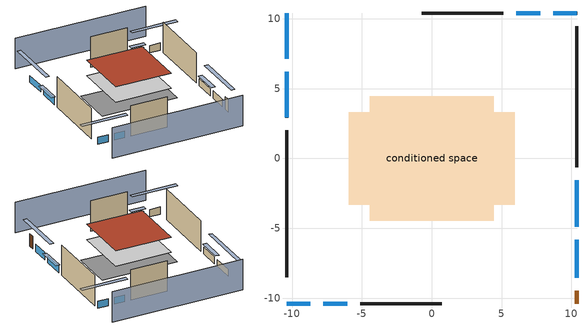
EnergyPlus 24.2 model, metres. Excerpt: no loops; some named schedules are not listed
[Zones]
conditioned space
 floor adiabatic (AdiabaticFloorConstruction): -4.44,-4.44 -4.44,4.44 4.44,4.44 4.44,-4.44 z2.44
 floor foundation (Slab1 construction): -5.95,-3.31 -5.95,3.31 5.95,3.31 5.95,-3.31 z0
 wall outside (AdiabaticWallConstruction 1): 10.39,-10.4 10.39,-9.48 z0:2.03
 wall outside (AdiabaticWallConstruction): -10.39,10.4 -10.39,7.13 / -10.39,6.2 -10.39,2.93 z0:1.07; 10.4,10.39 8.68,10.39 / 7.75,10.39 6.04,10.39 / -10.4,-10.39 -8.68,-10.39 / -7.75,-10.39 -6.04,-10.39 z0:1.13; 10.39,-8.55 10.39,-5.82 z0:1.22; 10.39,-4.9 10.39,-1.57 z0:1.1
 wall outside (Wall1 construction): -10.39,2.01 -10.39,-8.48 z0:4.88
 wall outside (Wall2 construction): 5.11,10.39 -0.72,10.39 z0:4.88
 wall outside (Wall3 construction): 10.39,-0.64 10.39,9.47 z0:4.88
 wall outside (Wall4 construction): -5.11,-10.39 0.72,-10.39 z0:4.88
 window (WindowConstruction): -10.39,10.39 -10.39,7.13 z0:1.07
 window (WindowConstruction 1): -10.39,6.2 -10.39,2.93 z0:1.07
 window (WindowConstruction 2): 10.39,10.39 8.68,10.39 z0:1.13
 window (WindowConstruction 3): 7.75,10.39 6.04,10.39 z0:1.13
 window (WindowConstruction 4): 10.39,-8.55 10.39,-5.82 z0:1.22
 window (WindowConstruction 5): 10.39,-4.89 10.39,-1.57 z0:1.1
 window (WindowConstruction 6): -10.39,-10.39 -8.68,-10.39 z0:1.13
 window (WindowConstruction 7): -7.75,-10.39 -6.04,-10.39 z0:1.13
 door (Door): 10.39,-10.39 10.39,-9.48 z0:2.03
 ceiling adiabatic (AdiabaticFloorConstruction): 4.44,-4.44 4.44,4.44 -4.44,4.44 -4.44,-4.44 z2.44
 roof outside (Roof1 construction): -4.44,4.44 -4.44,-4.44 4.44,-4.44 4.44,4.44 z4.88
shading: 10.39,14.97 -10.39,14.97 / -10.39,-14.97 10.39,-14.97 z0:4.88; -10.39,4.39 -10.39,13.14 -11,13.14 -11,4.39 z3.81; -10.39,2.63 -10.39,6.5 -11,6.5 -11,2.63 z1.37; 5.94,10.39 13.14,10.39 13.14,11 5.94,11 z3.87; 5.73,10.39 8.06,10.39 8.06,11 5.73,11 z1.43; 10.39,-3.08 10.39,-11.29 11,-11.29 11,-3.08 z3.96; 10.39,-1.26 10.39,-5.2 11,-5.2 11,-1.26 z1.4; -5.94,-10.39 -13.14,-10.39 -13.14,-11 -5.94,-11 z3.87; -5.73,-10.39 -8.06,-10.39 -8.06,-11 -5.73,-11 z1.43
[Building]
Building 1: Terrain=Suburbs
[Site:Location]
Portland Intl Arpt_OR: Latitude {deg}=45.59; Longitude {deg}=-122.6; Time Zone {hr}=-8; Elevation {m}=33; Keep Site Location Information=Yes
[Site:GroundTemperature:Shallow]
10.2558, 8.96328, 8.85977, 9.47314, 11.9355, 14.3863, 16.5111, 17.8571, 17.9714, 16.8767, 14.8061, 12.4304
[Site:WaterMainsTemperature]
Calculation Method=Schedule; Temperature Schedule=mains temperature schedule
[Material] Roughness=Rough; Thermal Absorptance=0.9
Name | Thickness {m} | Conductivity {W/m-K} | Density {kg/m3} | Specific Heat {J/kg-K} | Solar Absorptance | Visible Absorptance
concrete 4.0 in. | 0.1016 | 1.803125 | 2242.8 | 837.4 | 0.7 | 0.7
door material | 0.04445 | 0.0612267 | 512.64 | 1214.23 | 0.7 | 0.7
floor covering | 0.0127 | 0.0450781 | 54.468 | 1339.84 | 0.9 | 0.9
floor covering 1 | 0.0127 | 0.0433444 | 54.468 | 1339.84 | 0.6 | 0.6
floor rigid ins; wall rigid ins | 0.512978 | 0.029427 | 32.04 | 1214.23 | 0.7 | 0.7
floor stud and cavity | 0.1397 | 1.75129 | 37.0049 | 1207.88 | 0.7 | 0.7
furniture material conditioned space 1 | 0.1524 | 0.115458 | 640.8 | 1214.23 | 0.6 | 0.6
gypsum board | 0.0127 | 0.160291 | 801 | 837.4 | 0.6 | 0.6
osb sheathing 0.5 in. | 0.0127 | 0.115458 | 512.64 | 1214.23 | 0.7 | 0.7
osb sheathing 0.75 in. | 0.01905 | 0.115458 | 512.64 | 1214.23 | 0.7 | 0.7
roof rigid ins | 0.103632 | 0.029427 | 32.04 | 1214.23 | 0.7 | 0.7
roof stud and cavity | 0.2032 | 0.0822971 | 78.34581 | 1123.46 | 0.7 | 0.7
slate or tile shingles | 0.01905 | 0.840978 | 1899.972 | 799.717 | 0.75 | 0.75
wall stud and cavity | 0.1397 | 0.550994 | 139.0536 | 1170.24 | 0.7 | 0.7
wall stud and cavity 1 | 0.0889 | 0.380278 | 52.3479 | 1209.89 | 0.7 | 0.7
wall stud and cavity 2 | 0.0889 | 0.391764 | 83.0341 | 1211.67 | 0.7 | 0.7
wood siding | 0.0254 | 0.102417 | 544.68 | 1172.36 | 0.85 | 0.85
wood siding 1; wood siding 2 | 0.0254 | 0.102417 | 544.68 | 1172.36 | 0.7 | 0.7
[WindowMaterial:SimpleGlazingSystem]
WindowMaterial: U-Factor {W/m2-K}=4.76952; Solar Heat Gain Coefficient=0.63
[Construction]
AdiabaticFloorConstruction: floor stud and cavity, floor rigid ins, osb sheathing 0.75 in., floor covering 1
AdiabaticWallConstruction: wood siding 1, wall rigid ins, wall stud and cavity 1, gypsum board
AdiabaticWallConstruction 1: wood siding 2, wall rigid ins, wall stud and cavity 1, gypsum board
Door: door material
furniture construction conditioned space 1: furniture material conditioned space 1
PartitionWallConstruction: gypsum board, wall stud and cavity 2, gypsum board
Roof1 construction: slate or tile shingles, roof rigid ins, osb sheathing 0.75 in., roof stud and cavity, gypsum board
Slab1 construction: concrete 4.0 in., floor covering
Wall1 construction; Wall2 construction; Wall3 construction; Wall4 construction: wood siding, osb sheathing 0.5 in., wall stud and cavity, gypsum board
WindowConstruction; WindowConstruction 1; WindowConstruction 2; WindowConstruction 3; WindowConstruction 4; WindowConstruction 5; WindowConstruction 6; WindowConstruction 7: WindowMaterial
[Zone]
conditioned space: Multiplier=1; Volume {m3}=384.656; Part of Total Floor Area=Yes
[Space]
conditioned space 1: Zone=conditioned space; Volume {m3}=384.656
[SurfaceProperty:ExposedFoundationPerimeter]
Slab1: Exposed Perimeter Calculation Method=TotalExposedPerimeter; Total Exposed Perimeter {m}=37.06368
[SurfaceProperty:IncidentSolarMultiplier] Incident Solar Multiplier=1; Incident Solar Multiplier Schedule=trans schedule winter=0.85 summer=0.7
Window1; Window2; Window3; Window4; Window5; Window6; Window7; Window8
[InternalMass] Zone or ZoneList=conditioned space; Space or SpaceList=conditioned space 1
Name | Construction | Surface Area {m2}
furniture mass conditioned space 1 | furniture construction conditioned space 1 | 63.09974
partition wall mass | PartitionWallConstruction | 157.749
[Lights]
interior lighting: Zone or ZoneList or Space or SpaceList=conditioned space 1; Schedule=lighting_interior; Design Level Calculation Method=LightingLevel; Lighting Level {W}=221.262; Return Air Fraction=0; Fraction Radiant=0.6; Fraction Visible=0.2; Fraction Replaceable=1
[People]
occupants: Zone or ZoneList or Space or SpaceList=conditioned space 1; Number of People Schedule=occupants; Number of People Calculation Method=People; Number of People=3; Fraction Radiant=0.314171; Sensible Heat Fraction=0.56303; Activity Level Schedule=occupants activity schedule; Carbon Dioxide Generation Rate {m3/s-W}=0; Enable ASHRAE 55 Comfort Warnings=No; Mean Radiant Temperature Calculation Type=EnclosureAveraged
[ElectricEquipment] Zone or ZoneList or Space or SpaceList=conditioned space 1; Design Level Calculation Method=EquipmentLevel
Name | Schedule | Design Level {W} | Fraction Latent | Fraction Radiant | Fraction Lost
ceiling fan | ceiling_fan | 18.6391 | 0 | 0.558 | 0
clothes dryer | clothes_dryer | 1756.72 | 0.015 | 0.081 | 0.85
clothes washer | clothes_washer | 274.468 | 0.03 | 0.162 | 0.7
cooking range | cooking_range | 1194.72 | 0.08 | 0.432 | 0.2
dishwasher | dishwasher | 459.253 | 0.3 | 0.18 | 0.4
fridge | fridge schedule | 51.9007 | 0 | 0.6 | 0
mech vent bath fan 0 | mech vent bath fan 0 schedule | 30 | 0 | 0 | 1
mech vent house fan | mech vent house fan schedule | 0 | 0 | 0 | 1
mech vent house fan cfis | mech vent house fan cfis schedule | 0 | 0 | 0 | 0
mech vent range fan 0 | mech vent range fan 0 schedule | 30 | 0 | 0 | 1
misc plug loads | plug_loads_other | 720.447 | 0.021 | 0.558 | 0.049
misc tv | plug_loads_tv | 876.77 | 0 | 0.6 | 0
whole house fan | Always On Discrete | 0 | 0 | 0 | 1
[OtherEquipment] Zone or ZoneList or Space or SpaceList=conditioned space 1; Design Level Calculation Method=EquipmentLevel
Name | Fuel Type | Schedule | Design Level {W} | Fraction Latent | Fraction Radiant | Fraction Lost
clothes dryer 1 | Electricity | clothes_dryer | 0 | 0.015 | 0.081 | 0.85
cooking range 1 | Electricity | cooking_range | 0 | 0.08 | 0.432 | 0.2
general water use latent | None | general water use schedule | 62.594 | 1 | 0 | 0
general water use sensible | None | general water use schedule | -61.6891 | 0 | 0.6 | 0
mech vent house fan latent load; water heater lat | None | Always On Discrete | 0 | 1 | 0 | 0
mech vent house fan sensible load; water heater sens | None | Always On Discrete | 0 | 0 | 0 | 0
water heater energy adjustment1 | Electricity | Always On Discrete | 0.01 | 0 | 0 | 1
[ZoneInfiltration:DesignFlowRate] Zone or ZoneList or Space or SpaceList=conditioned space 1; Schedule=Always On Discrete; Design Flow Rate Calculation Method=Flow/Zone; Design Flow Rate {m3/s}=0
infil flow; natural vent flow; whole house fan flow
[AvailabilityManager:Scheduled]
central ac and furnace airloop Availability Manager: Schedule=Always On Discrete
[WaterUse:Equipment]
dishwasher: Peak Flow Rate {m3/s}=6.06114e-06; Flow Rate Fraction Schedule=hot_water_dishwasher
[Foundation:Kiva]
Foundation Kiva 1: Initial Indoor Air Temperature {C}=13.3333; Wall Height Above Grade {m}=0.1016; Wall Depth Below Slab {m}=0.2032
[Foundation:Kiva:Settings]
Soil Conductivity {W/m-K}=1.3848; Soil Density {kg/m3}=1842.3; Soil Specific Heat {J/kg-K}=418.7; Ground Solar Absorptivity=0.9; Ground Thermal Absorptivity=0.9; Ground Surface Roughness {m}=0.03; Far-Field Width {m}=40; Deep-Ground Boundary Condition=ZeroFlux; Deep-Ground Depth {m}=40; Minimum Cell Dimension {m}=0.2; Maximum Cell Growth Coefficient=3; Simulation Timestep=Timestep
[Exterior:Lights]
exterior lighting: Schedule=exterior lighting schedule; Design Level {W}=7.09205
[EnergyManagementSystem:GlobalVariable]
central_ac_and_furnace_airloop_Fan_RTF
infil_program_Qfan
infil_program_Qinf
natural_vent_program_Qnv
natural_vent_program_Qwhf
[EnergyManagementSystem:Sensor]
Name | Output:Variable or Output:Meter Index Key | Output:Variable or Output:Meter
airflow_gain | infil flow | Infiltration Sensible Heat Gain Energy
airflow_gain_1 | natural vent flow | Infiltration Sensible Heat Gain Energy
airflow_gain_2 | whole house fan flow | Infiltration Sensible Heat Gain Energy
airflow_loss | infil flow | Infiltration Sensible Heat Loss Energy
airflow_loss_1 | natural vent flow | Infiltration Sensible Heat Loss Energy
airflow_loss_2 | whole house fan flow | Infiltration Sensible Heat Loss Energy
clg_load_cond |  | Cooling:EnergyTransfer:Zone:CONDITIONED SPACE
clg_sp_s; clg_sp_s_1 | cooling setpoint | Schedule Value
clothes_dryer_exhaust_0_sch_s | clothes_dryer | Schedule Value
cool_season | cooling season schedule | Schedule Value
htg_load_cond |  | Heating:EnergyTransfer:Zone:CONDITIONED SPACE
htg_sp_s; htg_sp_s_1 | heating setpoint | Schedule Value
ig_ee_conv | ceiling fan | Electric Equipment Convective Heating Energy
ig_ee_conv_1 | clothes dryer | Electric Equipment Convective Heating Energy
ig_ee_conv_3 | cooking range | Electric Equipment Convective Heating Energy
ig_ee_conv_4 | dishwasher | Electric Equipment Convective Heating Energy
ig_ee_conv_5 | fridge | Electric Equipment Convective Heating Energy
ig_ee_conv_6 | misc plug loads | Electric Equipment Convective Heating Energy
ig_ee_conv_7 | misc tv | Electric Equipment Convective Heating Energy
ig_ee_conv_8 | whole house fan | Electric Equipment Convective Heating Energy
ig_ee_rad | ceiling fan | Electric Equipment Radiant Heating Energy
ig_ee_rad_1 | clothes dryer | Electric Equipment Radiant Heating Energy
ig_ee_rad_3 | cooking range | Electric Equipment Radiant Heating Energy
ig_ee_rad_4 | dishwasher | Electric Equipment Radiant Heating Energy
ig_ee_rad_5 | fridge | Electric Equipment Radiant Heating Energy
ig_ee_rad_6 | misc plug loads | Electric Equipment Radiant Heating Energy
ig_ee_rad_7 | misc tv | Electric Equipment Radiant Heating Energy
ig_ee_rad_8 | whole house fan | Electric Equipment Radiant Heating Energy
ig_lgt_conv | interior lighting | Lights Convective Heating Energy
ig_lgt_rad | interior lighting | Lights Radiant Heating Energy
ig_lgt_vis | interior lighting | Lights Visible Radiation Heating Energy
ig_oe_conv | clothes dryer 1 | Other Equipment Convective Heating Energy
ig_oe_conv_1 | cooking range 1 | Other Equipment Convective Heating Energy
ig_oe_conv_2 | general water use latent | Other Equipment Convective Heating Energy
ig_oe_conv_3 | general water use sensible | Other Equipment Convective Heating Energy
ig_oe_conv_4 | water heater energy adjustment1 | Other Equipment Convective Heating Energy
ig_oe_conv_5 | water heater lat | Other Equipment Convective Heating Energy
ig_oe_conv_6 | water heater sens | Other Equipment Convective Heating Energy
ig_oe_rad | clothes dryer 1 | Other Equipment Radiant Heating Energy
ig_oe_rad_1 | cooking range 1 | Other Equipment Radiant Heating Energy
ig_oe_rad_2 | general water use latent | Other Equipment Radiant Heating Energy
ig_oe_rad_3 | general water use sensible | Other Equipment Radiant Heating Energy
ig_oe_rad_4 | water heater energy adjustment1 | Other Equipment Radiant Heating Energy
ig_oe_rad_5 | water heater lat | Other Equipment Radiant Heating Energy
ig_oe_rad_6 | water heater sens | Other Equipment Radiant Heating Energy
ig_ppl_conv | occupants | People Convective Heating Energy
ig_ppl_rad | occupants | People Radiant Heating Energy
im_conv | furniture mass conditioned space 1 | Surface Inside Face Convection Heat Gain Energy
im_conv_1 | partition wall mass | Surface Inside Face Convection Heat Gain Energy
im_ig | furniture mass conditioned space 1 | Surface Inside Face Internal Gains Radiation Heat Gain Energy
im_ig_1 | partition wall mass | Surface Inside Face Internal Gains Radiation Heat Gain Energy
im_lgt | furniture mass conditioned space 1 | Surface Inside Face Lights Radiation Heat Gain Energy
im_lgt_1 | partition wall mass | Surface Inside Face Lights Radiation Heat Gain Energy
im_sol | furniture mass conditioned space 1 | Surface Inside Face Solar Radiation Heat Gain Energy
im_sol_1 | partition wall mass | Surface Inside Face Solar Radiation Heat Gain Energy
im_surf | furniture mass conditioned space 1 | Surface Inside Face Net Surface Thermal Radiation Heat Gain Energy
im_surf_1 | partition wall mass | Surface Inside Face Net Surface Thermal Radiation Heat Gain Energy
mech_vent_bath_fan_0_sch_s | mech vent bath fan 0 schedule | Schedule Value
mech_vent_range_fan_0_sch_s | mech vent range fan 0 schedule | Schedule Value
mv_conv | mech vent bath fan 0 | Electric Equipment Convective Heating Energy
mv_conv_1 | mech vent house fan | Electric Equipment Convective Heating Energy
mv_conv_2 | mech vent house fan cfis | Electric Equipment Convective Heating Energy
mv_conv_3 | mech vent range fan 0 | Electric Equipment Convective Heating Energy
mv_conv_4 | mech vent house fan latent load | Other Equipment Convective Heating Energy
mv_conv_5 | mech vent house fan sensible load | Other Equipment Convective Heating Energy
mv_rad | mech vent bath fan 0 | Electric Equipment Radiant Heating Energy
mv_rad_1 | mech vent house fan | Electric Equipment Radiant Heating Energy
mv_rad_2 | mech vent house fan cfis | Electric Equipment Radiant Heating Energy
mv_rad_3 | mech vent range fan 0 | Electric Equipment Radiant Heating Energy
mv_rad_4 | mech vent house fan latent load | Other Equipment Radiant Heating Energy
mv_rad_5 | mech vent house fan sensible load | Other Equipment Radiant Heating Energy
natural_vent_s | natural vent schedule | Schedule Value
out_pb_s |  | Site Outdoor Air Barometric Pressure
out_wt_s |  | Site Outdoor Air Humidity Ratio
site_vw_s |  | Site Wind Speed
ss_back_out | Window1 | Surface Window Shortwave from Zone Back Out Window Heat Transfer Rate
ss_back_out_1 | Window2 | Surface Window Shortwave from Zone Back Out Window Heat Transfer Rate
ss_back_out_2 | Window3 | Surface Window Shortwave from Zone Back Out Window Heat Transfer Rate
ss_back_out_3 | Window4 | Surface Window Shortwave from Zone Back Out Window Heat Transfer Rate
ss_back_out_4 | Window5 | Surface Window Shortwave from Zone Back Out Window Heat Transfer Rate
ss_back_out_5 | Window6 | Surface Window Shortwave from Zone Back Out Window Heat Transfer Rate
ss_back_out_6 | Window7 | Surface Window Shortwave from Zone Back Out Window Heat Transfer Rate
ss_back_out_7 | Window8 | Surface Window Shortwave from Zone Back Out Window Heat Transfer Rate
ss_conv | Door1 | Surface Inside Face Convection Heat Gain Energy
ss_conv_1 | Window1 | Surface Inside Face Convection Heat Gain Energy
ss_conv_2 | Window2 | Surface Inside Face Convection Heat Gain Energy
ss_conv_3 | Window3 | Surface Inside Face Convection Heat Gain Energy
ss_conv_4 | Window4 | Surface Inside Face Convection Heat Gain Energy
ss_conv_5 | Window5 | Surface Inside Face Convection Heat Gain Energy
ss_conv_6 | Window6 | Surface Inside Face Convection Heat Gain Energy
ss_conv_7 | Window7 | Surface Inside Face Convection Heat Gain Energy
ss_conv_8 | Window8 | Surface Inside Face Convection Heat Gain Energy
ss_ig | Door1 | Surface Inside Face Internal Gains Radiation Heat Gain Energy
ss_ig_1 | Window1 | Surface Inside Face Internal Gains Radiation Heat Gain Energy
ss_ig_2 | Window2 | Surface Inside Face Internal Gains Radiation Heat Gain Energy
ss_ig_3 | Window3 | Surface Inside Face Internal Gains Radiation Heat Gain Energy
ss_ig_4 | Window4 | Surface Inside Face Internal Gains Radiation Heat Gain Energy
ss_ig_5 | Window5 | Surface Inside Face Internal Gains Radiation Heat Gain Energy
ss_ig_6 | Window6 | Surface Inside Face Internal Gains Radiation Heat Gain Energy
ss_ig_7 | Window7 | Surface Inside Face Internal Gains Radiation Heat Gain Energy
ss_ig_8 | Window8 | Surface Inside Face Internal Gains Radiation Heat Gain Energy
ss_lgt | Door1 | Surface Inside Face Lights Radiation Heat Gain Energy
ss_sol | Door1 | Surface Inside Face Solar Radiation Heat Gain Energy
ss_surf | Door1 | Surface Inside Face Net Surface Thermal Radiation Heat Gain Energy
ss_surf_1 | Window1 | Surface Inside Face Net Surface Thermal Radiation Heat Gain Energy
ss_surf_2 | Window2 | Surface Inside Face Net Surface Thermal Radiation Heat Gain Energy
ss_surf_3 | Window3 | Surface Inside Face Net Surface Thermal Radiation Heat Gain Energy
ss_surf_4 | Window4 | Surface Inside Face Net Surface Thermal Radiation Heat Gain Energy
ss_surf_5 | Window5 | Surface Inside Face Net Surface Thermal Radiation Heat Gain Energy
ss_surf_6 | Window6 | Surface Inside Face Net Surface Thermal Radiation Heat Gain Energy
ss_surf_7 | Window7 | Surface Inside Face Net Surface Thermal Radiation Heat Gain Energy
ss_surf_8 | Window8 | Surface Inside Face Net Surface Thermal Radiation Heat Gain Energy
ss_trans_in | Window1 | Surface Window Transmitted Solar Radiation Rate
ss_trans_in_1 | Window2 | Surface Window Transmitted Solar Radiation Rate
ss_trans_in_2 | Window3 | Surface Window Transmitted Solar Radiation Rate
ss_trans_in_3 | Window4 | Surface Window Transmitted Solar Radiation Rate
ss_trans_in_4 | Window5 | Surface Window Transmitted Solar Radiation Rate
ss_trans_in_5 | Window6 | Surface Window Transmitted Solar Radiation Rate
ss_trans_in_6 | Window7 | Surface Window Transmitted Solar Radiation Rate
ss_trans_in_7 | Window8 | Surface Window Transmitted Solar Radiation Rate
ss_trans_out | Window1 | Surface Inside Face Initial Transmitted Diffuse Transmitted Out Window Solar Radiation Rate
ss_trans_out_1 | Window2 | Surface Inside Face Initial Transmitted Diffuse Transmitted Out Window Solar Radiation Rate
ss_trans_out_2 | Window3 | Surface Inside Face Initial Transmitted Diffuse Transmitted Out Window Solar Radiation Rate
ss_trans_out_3 | Window4 | Surface Inside Face Initial Transmitted Diffuse Transmitted Out Window Solar Radiation Rate
ss_trans_out_4 | Window5 | Surface Inside Face Initial Transmitted Diffuse Transmitted Out Window Solar Radiation Rate
ss_trans_out_5 | Window6 | Surface Inside Face Initial Transmitted Diffuse Transmitted Out Window Solar Radiation Rate
ss_trans_out_6 | Window7 | Surface Inside Face Initial Transmitted Diffuse Transmitted Out Window Solar Radiation Rate
ss_trans_out_7 | Window8 | Surface Inside Face Initial Transmitted Diffuse Transmitted Out Window Solar Radiation Rate
s_conv | inferred conditioned ceiling | Surface Inside Face Convection Heat Gain Energy
s_conv_1 | inferred conditioned floor | Surface Inside Face Convection Heat Gain Energy
s_conv_2 | Roof1 | Surface Inside Face Convection Heat Gain Energy
s_conv_3 | Slab1 | Surface Inside Face Convection Heat Gain Energy
s_conv_4 | Wall1 | Surface Inside Face Convection Heat Gain Energy
s_conv_5 | Wall2 | Surface Inside Face Convection Heat Gain Energy
s_conv_6 | Wall3 | Surface Inside Face Convection Heat Gain Energy
s_conv_7 | Wall4 | Surface Inside Face Convection Heat Gain Energy
s_ig | inferred conditioned ceiling | Surface Inside Face Internal Gains Radiation Heat Gain Energy
s_ig_1 | inferred conditioned floor | Surface Inside Face Internal Gains Radiation Heat Gain Energy
s_ig_2 | Roof1 | Surface Inside Face Internal Gains Radiation Heat Gain Energy
s_ig_3 | Slab1 | Surface Inside Face Internal Gains Radiation Heat Gain Energy
s_ig_4 | Wall1 | Surface Inside Face Internal Gains Radiation Heat Gain Energy
s_ig_5 | Wall2 | Surface Inside Face Internal Gains Radiation Heat Gain Energy
s_ig_6 | Wall3 | Surface Inside Face Internal Gains Radiation Heat Gain Energy
s_ig_7 | Wall4 | Surface Inside Face Internal Gains Radiation Heat Gain Energy
s_lgt | inferred conditioned ceiling | Surface Inside Face Lights Radiation Heat Gain Energy
s_lgt_1 | inferred conditioned floor | Surface Inside Face Lights Radiation Heat Gain Energy
s_lgt_2 | Roof1 | Surface Inside Face Lights Radiation Heat Gain Energy
s_lgt_3 | Slab1 | Surface Inside Face Lights Radiation Heat Gain Energy
s_lgt_4 | Wall1 | Surface Inside Face Lights Radiation Heat Gain Energy
s_lgt_5 | Wall2 | Surface Inside Face Lights Radiation Heat Gain Energy
s_lgt_6 | Wall3 | Surface Inside Face Lights Radiation Heat Gain Energy
s_lgt_7 | Wall4 | Surface Inside Face Lights Radiation Heat Gain Energy
s_sol | inferred conditioned ceiling | Surface Inside Face Solar Radiation Heat Gain Energy
s_sol_1 | inferred conditioned floor | Surface Inside Face Solar Radiation Heat Gain Energy
s_sol_2 | Roof1 | Surface Inside Face Solar Radiation Heat Gain Energy
s_sol_3 | Slab1 | Surface Inside Face Solar Radiation Heat Gain Energy
s_sol_4 | Wall1 | Surface Inside Face Solar Radiation Heat Gain Energy
s_sol_5 | Wall2 | Surface Inside Face Solar Radiation Heat Gain Energy
s_sol_6 | Wall3 | Surface Inside Face Solar Radiation Heat Gain Energy
s_sol_7 | Wall4 | Surface Inside Face Solar Radiation Heat Gain Energy
s_surf | inferred conditioned ceiling | Surface Inside Face Net Surface Thermal Radiation Heat Gain Energy
s_surf_1 | inferred conditioned floor | Surface Inside Face Net Surface Thermal Radiation Heat Gain Energy
s_surf_2 | Roof1 | Surface Inside Face Net Surface Thermal Radiation Heat Gain Energy
s_surf_3 | Slab1 | Surface Inside Face Net Surface Thermal Radiation Heat Gain Energy
s_surf_4 | Wall1 | Surface Inside Face Net Surface Thermal Radiation Heat Gain Energy
s_surf_5 | Wall2 | Surface Inside Face Net Surface Thermal Radiation Heat Gain Energy
s_surf_6 | Wall3 | Surface Inside Face Net Surface Thermal Radiation Heat Gain Energy
s_surf_7 | Wall4 | Surface Inside Face Net Surface Thermal Radiation Heat Gain Energy
water_heater_T_set | water heater setpoint | Schedule Value
[EnergyManagementSystem:Actuator]
Name | Actuated Component Unique | Actuated Component Type | Actuated Component Control Type
fridge_schedule_act | fridge schedule | Schedule:Constant | Schedule Value
infil_flow_act | infil flow | Zone Infiltration | Air Exchange Flow Rate
mech_vent_house_fan_cfis_act | mech vent house fan cfis | ElectricEquipment | Electricity Rate
mech_vent_house_fan_latent_load_act | mech vent house fan latent load | OtherEquipment | Power Level
mech_vent_house_fan_sensible_load_act | mech vent house fan sensible load | OtherEquipment | Power Level
natural_vent_flow_act | natural vent flow | Zone Infiltration | Air Exchange Flow Rate
water_heater_HPWHSchedOverride | water heater setpoint | Schedule:Constant | Schedule Value
water_heater_hpwh_ec_adj_act | water heater energy adjustment1 | OtherEquipment | Power Level
water_heater_lat_act | water heater lat | OtherEquipment | Power Level
water_heater_LESchedOverride | water heater BottomElementSetpoint | Schedule:Constant | Schedule Value
water_heater_sens_act | water heater sens | OtherEquipment | Power Level
water_heater_UESchedOverride | water heater TopElementSetpoint | Schedule:Constant | Schedule Value
whole_house_fan_act | whole house fan | ElectricEquipment | Electricity Rate
whole_house_fan_flow_act | whole house fan flow | Zone Infiltration | Air Exchange Flow Rate
[EnergyManagementSystem:Program]
central_ac_and_furnace_supply_fan_disaggregate_program: Set central_ac_and_furnace_supply_fan_clg = 0; If central_ac_and_furnace_clg_coil_s > 0; Set central_ac_and_furnace_supply_fan_clg = central_ac_and_furnace_supply_fan_s; EndIf
central_ac_and_furnace_supply_fan_disaggregate_program_1: Set central_ac_and_furnace_supply_fan_primary_htg = 0; If central_ac_and_furnace_htg_coil_s > 0; Set central_ac_and_furnace_supply_fan_primary_htg = central_ac_and_furnace_supply_fan_s_1; EndIf
